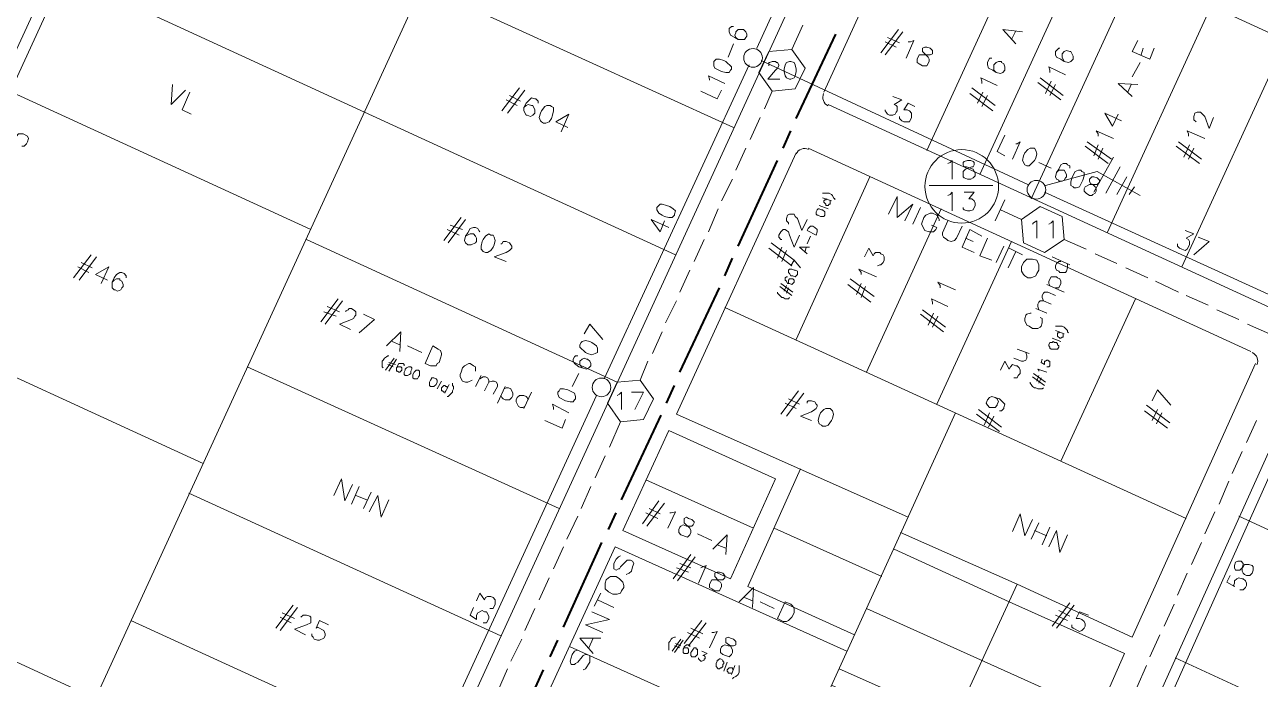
# Model space of a CAD drawing. Header units: millimetres. Extents: x 3.6 to 37.8, y 0.6 to 28.7.
# Drawn here: x 15.813 to 20.504, y 6.631 to 9.116 of the extents above; entities that cross this region are included whole.
import ezdxf

# ---------------------------------------------------------------- set-up
doc = ezdxf.new("R2010")
doc.units = ezdxf.units.MM
for name, color, linetype, true_color in [('PDF_S45$Cable-565', 23, 'Continuous', 0xdd8a6e), ('PDF_S45$Cable-840', 151, 'Continuous', 0x7fbfff), ('PDF_S45$LOTS', 254, 'Continuous', 0xdcdcdc), ('PDF_S45$ROAD', 8, 'Continuous', 0x808080), ('PDF_S45$SDU', 157, 'Continuous', 0x396472), ('PDF_S45$Symbols-Ground', 12, 'Continuous', 0xb80000)]:
    doc.layers.add(name, color=color, linetype=linetype, true_color=true_color)
for name, color, linetype in [('PDF_S45$NAME-ROAD', 7, 'Continuous'), ('PDF_S45$Passives-TapOffs', 7, 'Continuous'), ('PDF_S45$pole', 7, 'Continuous'), ('PDF_S45$strand', 7, 'Continuous'), ('PDF_S45$Symbols-EndOfLine', 7, 'Continuous'), ('PDF_S45$Symbols-SelfTerminating', 7, 'Continuous')]:
    doc.layers.add(name, color=color, linetype=linetype)

msp = doc.modelspace()

# ---------------------------------------------------------------- linework, layer by layer
at = {"layer": 'PDF_S45$Cable-565', "lineweight": 13}
for points in [[(18.7671, 9.1136), (18.7254, 9.0219)], [(18.6503, 8.8634), (18.6211, 8.7967)], [(18.6045, 8.7634), (18.5669, 8.68)], [(18.5503, 8.6466), (18.5127, 8.5632)], [(18.5002, 8.5299), (18.4585, 8.4465)], [(18.446, 8.4173), (18.4085, 8.3297)], [(18.3918, 8.3005), (18.3543, 8.2171)], [(19.8429, 8.263), (19.7595, 8.3005)], [(19.9597, 8.2088), (19.8763, 8.2463)], [(18.3376, 8.1838), (18.3001, 8.1004)], [(20.0764, 8.1546), (19.993, 8.1921)], [(20.1932, 8.1004), (20.1056, 8.1421)], [(20.3058, 8.0503), (20.2224, 8.0879)], [(18.2876, 8.067), (18.2459, 7.9836)], [(20.4225, 7.9961), (20.3391, 8.0337)], [(20.5393, 7.9419), (20.4559, 7.9794)], [(18.2333, 7.9503), (18.1958, 7.8669)], [(18.1791, 7.8377), (18.15, 7.7668)], [(18.0749, 7.6083), (18.0332, 7.5124)], [(20.4517, 7.5291), (20.4892, 7.6125)], [(18.0165, 7.4791), (17.979, 7.3957)], [(20.3975, 7.4123), (20.435, 7.4957)], [(20.3475, 7.2956), (20.385, 7.3832)], [(17.9623, 7.3623), (17.9248, 7.2789)], [(17.9123, 7.2497), (17.8706, 7.1622)], [(20.2932, 7.183), (20.3308, 7.2664)], [(17.8581, 7.133), (17.8205, 7.0496)], [(20.2432, 7.0663), (20.2807, 7.1496)], [(17.8039, 7.0162), (17.7663, 6.9328)], [(20.189, 6.9495), (20.2265, 7.0329)], [(17.7496, 6.8995), (17.7121, 6.8161)], [(20.139, 6.8327), (20.1765, 6.9161)], [(17.6996, 6.7827), (17.6579, 6.6993)], [(20.0848, 6.716), (20.1223, 6.7994)], [(17.6454, 6.6701), (17.6079, 6.5826)], [(20.0347, 6.5992), (20.0722, 6.6826)]]:
    msp.add_lwpolyline(points, dxfattribs=at)
at = {"layer": 'PDF_S45$Cable-840', "lineweight": 40}
for points in [[(18.7421, 8.7592), (18.8922, 9.0803)], [(18.692, 8.6466), (18.7212, 8.7133)], [(18.5211, 8.2755), (18.6712, 8.6007)], [(18.471, 8.1629), (18.5002, 8.2296)], [(18.3001, 7.796), (18.4502, 8.117)], [(18.25, 7.6792), (18.2792, 7.7459)], [(18.0791, 7.3123), (18.2292, 7.6333)], [(18.029, 7.1997), (18.0582, 7.2622)], [(17.8581, 6.8286), (18.004, 7.1496)], [(17.808, 6.716), (17.8372, 6.7785)], [(17.6371, 6.3449), (17.783, 6.6659)]]:
    msp.add_lwpolyline(points, dxfattribs=at)
at = {"layer": 'PDF_S45$LOTS', "lineweight": 0}
for points in [[(19.2383, 8.6383), (20.0305, 10.3646)], [(15.5138, 5.3228), (17.7663, 10.2312)], [(22.9578, 7.9753), (19.6344, 9.5014)], [(19.8346, 9.4097), (19.4384, 8.5465)], [(15.9233, 9.3263), (17.1033, 8.7842), (18.2834, 8.2421)], [(20.0305, 9.318), (19.6344, 8.4548)], [(18.5044, 8.7258), (17.3243, 9.2638)], [(20.3183, 9.1887), (19.9221, 8.3255)], [(20.6018, 9.0594), (20.2057, 8.1963)], [(15.7189, 8.8801), (16.899, 8.338)], [(19.0214, 8.5382), (18.7421, 7.9211)], [(19.2925, 8.4173), (19.0089, 7.796)], [(18.0624, 7.7584), (16.8823, 8.3005)], [(19.5594, 8.2922), (19.2758, 7.675)], [(20.0305, 8.0753), (19.747, 7.4582)], [(18.471, 8.042), (20.2224, 7.2414)], [(15.3103, 7.992), (16.4904, 7.4499)], [(17.8414, 7.2789), (16.6572, 7.8168)], [(18.3584, 5.4692), (19.3467, 7.6417)], [(18.5794, 7.2039), (18.1708, 7.3873)], [(17.6204, 6.7952), (16.4362, 7.3373)], [(20.4225, 7.2497), (22.2406, 6.4116)], [(19.0673, 7.0204), (18.6587, 7.2039)], [(18.8755, 6.6076), (19.3133, 6.4116), (19.5802, 6.9912), (19.1382, 7.1872)], [(14.8975, 7.1038), (16.0817, 6.5575)], [(19.551, 6.9245), (19.1132, 7.1246)], [(19.8888, 6.5033), (19.0089, 6.8995)], [(17.3994, 6.3115), (16.2152, 6.8536)], [(18.7629, 6.3574), (17.8831, 6.7535)], [(21.0855, 6.2948), (20.1807, 6.7118)], [(19.3467, 6.4741), (18.9047, 6.6701)]]:
    msp.add_lwpolyline(points, dxfattribs=at)
at = {"layer": 'PDF_S45$NAME-ROAD', "lineweight": 9}
for points in [[(19.0923, 8.3964), (19.1257, 8.4631), (19.1257, 8.3839), (19.1841, 8.434), (19.1549, 8.3714)], [(19.1841, 8.3589), (19.2133, 8.4214)], [(19.255, 8.3547), (19.2758, 8.3464), (19.2716, 8.338), (19.2633, 8.3297), (19.2466, 8.3297), (19.2299, 8.3339), (19.2174, 8.3589), (19.2258, 8.3839), (19.2341, 8.3923), (19.2508, 8.4006), (19.2591, 8.4006), (19.2758, 8.3923), (19.28, 8.3881), (19.2841, 8.3756), (19.2841, 8.3714)], [(19.3717, 8.3506), (19.3509, 8.3047), (19.3425, 8.2964), (19.33, 8.2922), (19.3175, 8.2964), (19.3133, 8.3005), (19.3008, 8.3089), (19.2967, 8.3172), (19.2967, 8.3255), (19.3175, 8.3714)], [(19.4176, 8.2505), (19.3717, 8.2713), (19.4009, 8.338), (19.4468, 8.313)], [(19.4134, 8.2922), (19.3842, 8.3047)], [(19.4843, 8.2213), (19.4384, 8.238), (19.4676, 8.3047)], [(19.501, 8.213), (19.5302, 8.2755)], [(19.6011, 8.2421), (19.551, 8.2672)], [(19.5468, 8.1921), (19.576, 8.2547)], [(18.0957, 7.0287), (18.1083, 7.0329), (18.1166, 7.0412), (18.1208, 7.0579), (18.1249, 7.0704), (18.1208, 7.0788), (18.1124, 7.0829), (18.0999, 7.0829), (18.0749, 7.0579), (18.0707, 7.0496), (18.0666, 7.0496), (18.0582, 7.0454), (18.0499, 7.0496), (18.0499, 7.0704), (18.0582, 7.0871), (18.0666, 7.0954), (18.0749, 7.0996)], [(17.9998, 6.9578), (17.9748, 6.9078)], [(18.0499, 6.9036), (17.9873, 6.9328)], [(18.0082, 6.8077), (17.9415, 6.8369), (18.0332, 6.8578), (17.9665, 6.8869)], [(17.9706, 6.7285), (17.9206, 6.7869), (17.9998, 6.7869)], [(17.9706, 6.7869), (17.954, 6.7493)], [(17.9331, 6.6659), (17.9415, 6.6701), (17.9581, 6.6951), (17.9581, 6.7202), (17.9456, 6.7243), (17.9415, 6.7243), (17.9331, 6.7202), (17.929, 6.716), (17.9123, 6.6951), (17.9039, 6.691), (17.8998, 6.6868), (17.8873, 6.6868), (17.8831, 6.6993), (17.8914, 6.7243), (17.8998, 6.7368), (17.9123, 6.741)]]:
    msp.add_lwpolyline(points, dxfattribs=at)
for points in [[(19.6386, 8.2255), (19.6553, 8.2213), (19.6636, 8.2046), (19.6636, 8.1838), (19.6553, 8.1713), (19.6511, 8.1629), (19.6344, 8.1546), (19.6219, 8.1546), (19.6094, 8.1629), (19.6052, 8.1671), (19.5969, 8.1796), (19.5969, 8.1963), (19.6052, 8.213), (19.6177, 8.2255)], [(18.0165, 6.9954), (18.0207, 7.0079), (18.029, 7.0162), (18.0374, 7.0204), (18.0582, 7.0204), (18.0707, 7.012), (18.0832, 6.9995), (18.0874, 6.987), (18.0874, 6.9787), (18.0791, 6.9662), (18.0749, 6.9578), (18.0624, 6.9537), (18.0457, 6.9537), (18.029, 6.962), (18.0165, 6.9745)]]:
    msp.add_lwpolyline(points, close=True, dxfattribs=at)
at = {"layer": 'PDF_S45$Passives-TapOffs', "lineweight": 9}
for points in [[(18.7254, 9.0219), (18.7754, 8.951), (18.7379, 8.8718), (18.6503, 8.8634), (18.6003, 8.9343), (18.6378, 9.0136)], [(18.717, 8.976), (18.7212, 8.976), (18.7337, 8.9719), (18.7379, 8.9635), (18.7421, 8.9468), (18.7421, 8.9385), (18.7379, 8.9218), (18.7337, 8.9135), (18.7212, 8.9093), (18.717, 8.9093), (18.7045, 8.9135), (18.7004, 8.9218), (18.6962, 8.9385), (18.6962, 8.9468), (18.7004, 8.9635), (18.7045, 8.9719)], [(19.7595, 8.3005), (19.6844, 8.2505), (19.6052, 8.288), (19.5969, 8.3756), (19.6678, 8.4256), (19.7512, 8.3881)], [(18.15, 7.7668), (18.2, 7.6959), (18.1625, 7.6167), (18.0749, 7.6083), (18.0249, 7.6792), (18.0624, 7.7584)]]:
    msp.add_lwpolyline(points, close=True, dxfattribs=at)
for points in [[(18.6378, 8.9594), (18.6378, 8.9719), (18.642, 8.9719), (18.6503, 8.976), (18.6628, 8.976), (18.667, 8.9719), (18.6712, 8.9719), (18.6754, 8.9635), (18.6754, 8.9594), (18.6712, 8.951), (18.6628, 8.9427), (18.6337, 8.9093), (18.6795, 8.9093)], [(19.6386, 8.3589), (19.6428, 8.3631), (19.6553, 8.3714), (19.6553, 8.3047)], [(19.7011, 8.3589), (19.7095, 8.3631), (19.7178, 8.3714), (19.7178, 8.3047)], [(18.0624, 7.7084), (18.0707, 7.7126), (18.0791, 7.7209), (18.0791, 7.6542)], [(18.1166, 7.7209), (18.1625, 7.7209), (18.1291, 7.6542)]]:
    msp.add_lwpolyline(points, dxfattribs=at)
at = {"layer": 'PDF_S45$pole', "lineweight": 0}
for points in [[(18.5211, 9.0594), (18.5086, 9.0678), (18.4919, 9.0761), (18.4877, 9.0886), (18.4877, 9.1011), (18.496, 9.1095), (18.5044, 9.1095)], [(18.5044, 9.0428), (18.4835, 8.9927)], [(18.4127, 8.9051), (18.4127, 8.9093), (18.4085, 8.9218), (18.471, 8.8926)], [(18.4585, 8.8676), (18.4418, 8.8343), (18.3793, 8.8634)], [(15.8023, 8.655), (15.8107, 8.655), (15.819, 8.6633), (15.8232, 8.6716), (15.8274, 8.6841), (15.8232, 8.6925), (15.8065, 8.7008), (15.7898, 8.7008), (15.7815, 8.6925), (15.7773, 8.6841), (15.7773, 8.6716), (15.7523, 8.6841), (15.7648, 8.7133)], [(19.5343, 8.6174), (19.5051, 8.6341), (19.5343, 8.6967)], [(19.576, 8.6633), (19.5802, 8.6633), (19.5927, 8.6716), (19.5635, 8.6049)], [(19.7095, 8.5716), (19.6636, 8.5924)], [(19.7303, 8.5549), (19.7387, 8.5674), (19.747, 8.5841), (19.7553, 8.5882), (19.7678, 8.5882), (19.772, 8.5841), (19.7804, 8.5799), (19.7804, 8.5716)], [(17.9373, 7.9419), (17.9581, 7.9794), (18.0082, 7.9211)], [(17.929, 7.8127), (17.9164, 7.8168), (17.8998, 7.8293), (17.8956, 7.8377), (17.8956, 7.846), (17.8998, 7.8543), (17.9039, 7.8585), (17.9123, 7.8585)], [(17.9164, 7.7918), (17.8914, 7.7418)], [(17.8205, 7.6542), (17.8205, 7.6625), (17.8164, 7.675), (17.8789, 7.6417)], [(17.8664, 7.6167), (17.8539, 7.5833), (17.7872, 7.6125)]]:
    msp.add_lwpolyline(points, dxfattribs=at)
for points in [[(18.5127, 9.0678), (18.5086, 9.0761), (18.5127, 9.0844), (18.5127, 9.0886), (18.5211, 9.097), (18.5419, 9.097), (18.5503, 9.0886), (18.5544, 9.0803), (18.5544, 9.0719), (18.5503, 9.0678), (18.5461, 9.0594), (18.5211, 9.0594)], [(18.4293, 8.9594), (18.4293, 8.976), (18.4377, 8.9844), (18.4502, 8.9844), (18.4669, 8.9802), (18.4752, 8.976), (18.496, 8.9552), (18.496, 8.9468), (18.4919, 8.9427), (18.4877, 8.9343), (18.4752, 8.9343), (18.4585, 8.9385), (18.4335, 8.951)], [(19.6302, 8.6466), (19.6469, 8.6466), (19.6511, 8.6383), (19.6553, 8.6258), (19.6511, 8.6091), (19.6469, 8.6007), (19.6261, 8.5799), (19.6177, 8.5799), (19.6094, 8.5841), (19.6011, 8.6007), (19.6052, 8.6174), (19.6094, 8.6299), (19.6219, 8.6424)], [(19.7387, 8.5632), (19.7595, 8.5632), (19.7678, 8.5465), (19.7678, 8.5382), (19.7637, 8.534), (19.7595, 8.5257), (19.7512, 8.5215), (19.7387, 8.5215), (19.7387, 8.5257), (19.7303, 8.5299), (19.7261, 8.5382), (19.7303, 8.5549)], [(19.8221, 8.5632), (19.8262, 8.559), (19.8346, 8.5549), (19.8346, 8.5424), (19.8304, 8.5257), (19.8179, 8.5007), (19.8054, 8.4965), (19.797, 8.4965), (19.7929, 8.5007), (19.7845, 8.5048), (19.7845, 8.5174), (19.7887, 8.534), (19.8012, 8.559), (19.8137, 8.5632)], [(19.8721, 8.5382), (19.8846, 8.534), (19.8929, 8.5257), (19.8929, 8.5174), (19.8846, 8.509), (19.8554, 8.509), (19.8387, 8.5007), (19.8346, 8.4923), (19.8346, 8.484), (19.8429, 8.4757), (19.8554, 8.4673), (19.8638, 8.4673), (19.8679, 8.4715), (19.8763, 8.4757), (19.8804, 8.484), (19.8804, 8.4923), (19.8763, 8.5007), (19.8679, 8.509), (19.8596, 8.5132), (19.8554, 8.5215), (19.8554, 8.5299), (19.8638, 8.5382)], [(17.9206, 7.9002), (17.9248, 7.9086), (17.929, 7.9127), (17.9415, 7.9169), (17.9581, 7.9127), (17.9665, 7.9086), (17.9832, 7.896), (17.9873, 7.8877), (17.9873, 7.871), (17.979, 7.8669), (17.9665, 7.8627), (17.9498, 7.8669), (17.9415, 7.871), (17.9206, 7.8919)], [(17.9248, 7.8168), (17.9206, 7.8252), (17.9206, 7.8377), (17.929, 7.846), (17.9373, 7.8502), (17.9456, 7.846), (17.9498, 7.846), (17.9581, 7.8377), (17.9623, 7.8293), (17.9623, 7.821), (17.954, 7.8127), (17.9456, 7.8085), (17.929, 7.8127)], [(17.8372, 7.7209), (17.8414, 7.7251), (17.8456, 7.7334), (17.8581, 7.7334), (17.8747, 7.7293), (17.8998, 7.7167), (17.9039, 7.7042), (17.9039, 7.6959), (17.8998, 7.6917), (17.8956, 7.6834), (17.8831, 7.6834), (17.8664, 7.6876), (17.8414, 7.7001), (17.8372, 7.7126)]]:
    msp.add_lwpolyline(points, close=True, dxfattribs=at)
for centre in [(18.578, 8.9898), (19.6539, 8.4894), (18.0026, 7.7388)]:
    msp.add_circle(centre, 0.0354, dxfattribs=at)
at = {"layer": 'PDF_S45$ROAD', "lineweight": 0}
for points in [[(14.554, 6.3576), (17.0116, 11.6948)], [(19.3759, 10.6231), (16.6939, 4.7721)], [(18.8463, 8.8593), (19.6052, 10.5189)], [(22.5283, 7.1288), (18.863, 8.8134)], [(18.7879, 8.6466), (20.4684, 7.8752)], [(19.1674, 7.2456), (18.2876, 7.6375), (18.7421, 8.6299)], [(20.4851, 7.8293), (20.018, 6.791), (19.5802, 6.9912)], [(18.9631, 6.7994), (18.5586, 6.9829), (18.7587, 7.429)], [(17.4911, 5.907), (18.054, 7.133), (18.9339, 6.7368)], [(19.551, 6.9245), (19.9888, 6.7285), (19.7887, 6.274), (19.3425, 6.4741)]]:
    msp.add_lwpolyline(points, dxfattribs=at)
msp.add_lwpolyline([(19.4218, 5.023), (20.6519, 7.7501, -0.416434), (20.6987, 7.7669)], format="xyb", dxfattribs=at)
msp.add_lwpolyline([(18.6628, 7.3915), (18.2584, 7.575), (18.0832, 7.1955), (18.4919, 7.012)], close=True, dxfattribs=at)
for centre, start, end in [((18.8783, 8.8397), 155.3851, 245.3357), ((18.774, 8.6104), 65.3357, 155.3851), ((20.4587, 7.8389), 335.7696, 65.3357)]:
    msp.add_arc(centre, 0.0354, start, end, dxfattribs=at)
at = {"layer": 'PDF_S45$SDU', "lineweight": 0}
for points in [[(19.0631, 9.0094), (19.1299, 9.097)], [(19.0798, 9.0011), (19.1465, 9.0886)], [(19.134, 9.0469), (19.0882, 9.0678)], [(19.1674, 9.0511), (19.1757, 9.0511), (19.1882, 9.0553), (19.1591, 8.9885)], [(19.576, 9.0428), (19.526, 9.097), (19.6011, 9.0886)], [(19.576, 9.0928), (19.5594, 9.0594)], [(20.1014, 9.0261), (20.0848, 8.9844), (20.018, 9.0136), (20.0389, 9.0553)], [(19.1215, 9.0302), (19.0798, 9.0511)], [(19.7595, 8.976), (19.7512, 8.9927), (19.7512, 9.0052), (19.7595, 9.0136), (19.7678, 9.0177), (19.7804, 9.0136), (19.7845, 9.0136), (19.7929, 8.9969), (19.7929, 8.9844), (19.7845, 8.976), (19.7762, 8.9719), (19.7595, 8.976), (19.747, 8.9844), (19.7303, 8.9927), (19.7261, 9.0011), (19.7261, 9.0136), (19.7387, 9.0261), (19.7428, 9.0261)], [(20.0597, 9.0261), (20.0514, 9.0011)], [(19.501, 8.9343), (19.4885, 8.9427), (19.4718, 8.951), (19.4676, 8.9635), (19.4676, 8.9719), (19.476, 8.9885), (19.4843, 8.9885)], [(20.0472, 8.9719), (20.018, 8.9177)], [(19.4468, 8.8926), (19.4468, 8.901), (19.4426, 8.9135), (19.5051, 8.8843)], [(19.7553, 8.8468), (19.6678, 8.9135)], [(19.7053, 8.9343), (19.7053, 8.9427), (19.7011, 8.9552), (19.7637, 8.926)], [(16.4236, 8.8676), (16.3694, 8.8134), (16.3736, 8.8885)], [(17.6246, 8.7884), (17.6913, 8.876)], [(17.6454, 8.7801), (17.7121, 8.8676)], [(19.4968, 8.8092), (19.4092, 8.876)], [(19.747, 8.8301), (19.6594, 8.8968)], [(19.7095, 8.901), (19.6886, 8.8551)], [(19.7261, 8.8885), (19.7053, 8.8468)], [(20.018, 8.8426), (19.9638, 8.8926), (20.0389, 8.8885)], [(20.0139, 8.8885), (20.0014, 8.8593)], [(16.4445, 8.7759), (16.4111, 8.7926), (16.4403, 8.8593)], [(17.6829, 8.8092), (17.6412, 8.8301)], [(17.6954, 8.8259), (17.6537, 8.8468)], [(17.708, 8.8009), (17.7163, 8.8176), (17.7371, 8.8384), (17.7496, 8.8343), (17.7538, 8.8343), (17.7622, 8.8259), (17.7622, 8.8176)], [(19.4885, 8.7884), (19.4009, 8.8551)], [(19.4509, 8.8593), (19.4301, 8.8176)], [(19.4676, 8.8468), (19.4468, 8.8051)], [(17.8747, 8.7258), (17.8289, 8.7467), (17.8789, 8.7759), (17.8497, 8.7092)], [(19.9638, 8.7759), (19.943, 8.73), (19.9138, 8.7801), (19.9763, 8.7509)], [(20.2599, 8.7467), (20.2515, 8.755), (20.2515, 8.7675), (20.2557, 8.7801), (20.2641, 8.7842), (20.2766, 8.7842), (20.2932, 8.7675), (20.3099, 8.7217), (20.3266, 8.7634)], [(19.8888, 8.6925), (19.8888, 8.7008), (19.8804, 8.7133), (19.9471, 8.6841)], [(20.2307, 8.6925), (20.2307, 8.7008), (20.2265, 8.7133), (20.2932, 8.6841)], [(19.9263, 8.5882), (19.8387, 8.655)], [(19.9388, 8.6049), (19.8471, 8.6716)], [(19.8888, 8.6591), (19.8721, 8.6174)], [(19.9055, 8.6466), (19.8888, 8.6049)], [(20.2724, 8.5882), (20.1848, 8.655)], [(20.2807, 8.6049), (20.1932, 8.6716)], [(20.2349, 8.6591), (20.214, 8.6133)], [(20.2515, 8.6466), (20.2307, 8.6049)], [(18.8421, 8.4757), (18.8672, 8.4757), (18.8755, 8.4715), (18.8797, 8.4673), (18.8838, 8.459), (18.888, 8.4548), (18.888, 8.4506)], [(18.8755, 8.4465), (18.8421, 8.459)], [(18.8713, 8.4465), (18.8713, 8.434), (18.8672, 8.434), (18.863, 8.4298), (18.8547, 8.4298), (18.8547, 8.434), (18.8463, 8.4423), (18.8463, 8.4465), (18.8505, 8.4506), (18.8547, 8.4506), (18.8588, 8.4548)], [(18.863, 8.4173), (18.8296, 8.4298)], [(17.4036, 8.2964), (17.4703, 8.3839)], [(17.4202, 8.288), (17.4869, 8.3756)], [(17.4744, 8.338), (17.4286, 8.3547)], [(18.7838, 8.3756), (18.7629, 8.3339), (18.7462, 8.3797), (18.7379, 8.3881), (18.7337, 8.3964), (18.717, 8.3964), (18.7087, 8.3923), (18.7045, 8.3797), (18.7045, 8.3714), (18.7129, 8.3631), (18.7129, 8.3589)], [(17.4619, 8.3172), (17.4161, 8.338)], [(17.4869, 8.313), (17.5036, 8.3214), (17.5161, 8.3214), (17.5245, 8.313), (17.5286, 8.3047), (17.5286, 8.2922), (17.5245, 8.288), (17.5078, 8.2797), (17.4953, 8.2797), (17.4869, 8.288), (17.4828, 8.2964), (17.4869, 8.313), (17.4953, 8.3255), (17.5036, 8.3422), (17.5161, 8.3464), (17.5245, 8.3464), (17.5328, 8.3422), (17.537, 8.3339), (17.5412, 8.3297)], [(18.6879, 8.3005), (18.6837, 8.3005), (18.6754, 8.3089), (18.6754, 8.3172), (18.6837, 8.3297), (18.692, 8.338), (18.7004, 8.338), (18.7045, 8.3339), (18.7129, 8.3297), (18.717, 8.3172), (18.7337, 8.2713), (18.7546, 8.3172)], [(18.7963, 8.313), (18.7838, 8.2838)], [(17.6412, 8.2171), (17.5954, 8.2338), (17.6412, 8.2505), (17.6537, 8.2588), (17.6621, 8.2672), (17.6621, 8.2755), (17.6579, 8.2797), (17.6537, 8.288), (17.6412, 8.2922), (17.6287, 8.2922), (17.6246, 8.2838), (17.6204, 8.2838)], [(18.7254, 8.2004), (18.6378, 8.2672)], [(18.7212, 8.2004), (18.7337, 8.2213), (18.6462, 8.288)], [(18.6879, 8.2713), (18.6712, 8.2296)], [(18.7045, 8.2588), (18.6879, 8.2171)], [(18.7838, 8.2463), (18.7546, 8.2713), (18.7921, 8.2713)], [(18.7796, 8.2713), (18.7754, 8.2547)], [(19.0006, 8.2338), (19.0173, 8.2672), (19.034, 8.238), (19.0381, 8.2463), (19.0423, 8.2505), (19.059, 8.2505), (19.0631, 8.2463), (19.0715, 8.2421), (19.0757, 8.2338), (19.0757, 8.2213), (19.0715, 8.213), (19.0631, 8.2046), (19.059, 8.2046), (19.0506, 8.2004)], [(15.9983, 8.1546), (16.065, 8.2421)], [(16.0192, 8.1462), (16.0859, 8.2338)], [(16.0692, 8.1921), (16.0275, 8.213)], [(18.7337, 8.2213), (18.7587, 8.1921)], [(19.7804, 8.2046), (19.7136, 8.2338)], [(19.772, 8.2088), (19.772, 8.1921), (19.7678, 8.1796), (19.7637, 8.1754), (19.7428, 8.1754), (19.7387, 8.1796), (19.7303, 8.1838), (19.7261, 8.1921), (19.7261, 8.2004), (19.7303, 8.2088), (19.7387, 8.2171), (19.747, 8.2171)], [(16.0567, 8.1754), (16.015, 8.1963)], [(16.1276, 8.1462), (16.0817, 8.1671), (16.1318, 8.1963), (16.1026, 8.1337)], [(16.1443, 8.1379), (16.1526, 8.1546), (16.1609, 8.1671), (16.1735, 8.1754), (16.1818, 8.1754), (16.1901, 8.1713), (16.1985, 8.1629), (16.1985, 8.1546)], [(18.9881, 8.1671), (18.9881, 8.1754), (18.9797, 8.1879), (19.0465, 8.1587)], [(18.7254, 8.0879), (18.6795, 8.1212)], [(18.7296, 8.1004), (18.6837, 8.1337)], [(18.7045, 8.1254), (18.6962, 8.1045)], [(18.7129, 8.1337), (18.7129, 8.1462), (18.717, 8.1504), (18.7296, 8.1504), (18.7337, 8.1462), (18.7337, 8.1379), (18.7254, 8.1296), (18.717, 8.1337), (18.7129, 8.1337), (18.7087, 8.1337), (18.7045, 8.1421), (18.7004, 8.1462), (18.7004, 8.1546), (18.7045, 8.1587), (18.7087, 8.1587)], [(18.7129, 8.117), (18.7045, 8.0962)], [(19.0256, 8.0628), (18.9381, 8.1296)], [(19.0381, 8.0837), (18.9464, 8.1504)], [(18.9881, 8.1337), (18.9714, 8.092)], [(19.0048, 8.1212), (18.9881, 8.0795)], [(19.2883, 8.117), (19.2883, 8.1254), (19.28, 8.1379), (19.3467, 8.1087)], [(19.7595, 8.1004), (19.6928, 8.1296)], [(19.7053, 8.1254), (19.7011, 8.1337), (19.7011, 8.1421), (19.7095, 8.1587), (19.7303, 8.1587), (19.7345, 8.1546), (19.7428, 8.1504), (19.747, 8.1421), (19.747, 8.1337), (19.7387, 8.117), (19.7261, 8.117)], [(16.9365, 7.9878), (17.0032, 8.0753)], [(18.717, 8.0795), (18.7129, 8.0753), (18.7004, 8.0753), (18.692, 8.0795), (18.6879, 8.0795), (18.6712, 8.0962), (18.6712, 8.1004)], [(19.2591, 8.0545), (19.2591, 8.0628), (19.255, 8.0753), (19.3175, 8.0462)], [(19.6803, 8.067), (19.6761, 8.0795), (19.6761, 8.0879), (19.6803, 8.0962), (19.6844, 8.1004), (19.697, 8.1004), (19.7261, 8.0879)], [(16.9949, 8.0086), (16.949, 8.0253)], [(16.9532, 7.9794), (17.0199, 8.067)], [(17.0074, 8.0253), (16.9616, 8.0462)], [(17.0324, 8.0253), (17.0324, 8.0295), (17.0408, 8.0337), (17.0449, 8.0378), (17.0533, 8.0378), (17.0658, 8.0295), (17.07, 8.0253), (17.07, 8.0128), (17.0658, 8.0086), (17.0616, 8.0003), (17.0533, 7.9961), (17.0074, 7.9794), (17.0491, 7.9586)], [(19.3092, 7.9669), (19.2216, 8.0337)], [(19.6928, 8.0211), (19.6511, 8.0378)], [(19.6636, 8.0337), (19.6594, 8.0462), (19.6594, 8.0545), (19.6636, 8.0628), (19.6678, 8.067), (19.6803, 8.067), (19.7095, 8.0545)], [(17.0992, 8.017), (17.1409, 7.9961), (17.0825, 7.9461)], [(19.3008, 7.9503), (19.2133, 8.017)], [(19.2633, 8.0211), (19.2424, 7.9753)], [(19.28, 8.0086), (19.2591, 7.9669)], [(19.6678, 8.0045), (19.6761, 8.0003), (19.6761, 7.9836), (19.6719, 7.9711), (19.6678, 7.9669), (19.6594, 7.9628), (19.6386, 7.9628), (19.6261, 7.9711), (19.6177, 7.9753), (19.6094, 7.992), (19.6094, 8.0003), (19.6136, 8.0128), (19.6177, 8.017), (19.6302, 8.0211), (19.6344, 8.0211)], [(17.1867, 7.896), (17.2409, 7.9503), (17.2368, 7.8752)], [(19.7261, 7.9711), (19.7512, 7.9711), (19.7595, 7.9669), (19.772, 7.9544), (19.772, 7.9503), (19.7762, 7.9461)], [(19.7595, 7.9419), (19.7261, 7.9544)], [(19.7553, 7.9419), (19.7553, 7.9294), (19.7512, 7.9294), (19.747, 7.9252), (19.7428, 7.9252), (19.7345, 7.9336), (19.7345, 7.9461), (19.7387, 7.9461), (19.7428, 7.9503)], [(17.2368, 7.9002), (17.2076, 7.9127)], [(17.3202, 7.871), (17.2659, 7.896)], [(19.6261, 7.8669), (19.5802, 7.8835)], [(19.747, 7.9127), (19.7136, 7.9252)], [(17.1742, 7.8127), (17.17, 7.8168), (17.17, 7.8377), (17.1742, 7.8418), (17.1784, 7.8502), (17.1867, 7.8543), (17.1909, 7.8585), (17.1951, 7.8585)], [(17.1826, 7.8043), (17.2159, 7.8502)], [(17.1951, 7.8001), (17.2242, 7.846)], [(19.5177, 7.8043), (19.5343, 7.8377), (19.551, 7.8085), (19.5552, 7.8168), (19.5635, 7.8252), (19.576, 7.821), (19.5802, 7.821), (19.5885, 7.8127), (19.5927, 7.8043), (19.5927, 7.7918), (19.5844, 7.7835), (19.5802, 7.7751), (19.5677, 7.7751)], [(19.6136, 7.871), (19.6177, 7.8585), (19.6177, 7.8502), (19.6136, 7.8418), (19.6052, 7.8377), (19.5969, 7.8377), (19.5677, 7.8502)], [(19.6928, 7.8168), (19.7011, 7.8168), (19.7053, 7.821), (19.7053, 7.8377), (19.7011, 7.8377), (19.697, 7.8418), (19.6928, 7.8418), (19.6886, 7.8377), (19.6844, 7.8377), (19.6844, 7.8252), (19.6719, 7.8335), (19.6761, 7.846)], [(17.2117, 7.8168), (17.1909, 7.8252)], [(17.2201, 7.8252), (17.1951, 7.8335)], [(17.2242, 7.8127), (17.2326, 7.8293), (17.2493, 7.8293), (17.2534, 7.8252), (17.2534, 7.821)], [(17.512, 7.7668), (17.4953, 7.7584), (17.4869, 7.7584), (17.4744, 7.7626), (17.4661, 7.7793), (17.4661, 7.7876), (17.4703, 7.796), (17.4744, 7.8127), (17.4828, 7.821), (17.4995, 7.8293), (17.5036, 7.8293), (17.5161, 7.821), (17.5245, 7.8168), (17.5245, 7.8001)], [(19.6886, 7.7584), (19.6428, 7.7918)], [(19.6636, 7.8001), (19.6636, 7.8043), (19.6594, 7.8085), (19.6928, 7.796)], [(17.3785, 7.7334), (17.3952, 7.7626)], [(17.4119, 7.7251), (17.4077, 7.7209), (17.4036, 7.7209), (17.3994, 7.7251), (17.3952, 7.7251), (17.3952, 7.7376), (17.4036, 7.7459), (17.4077, 7.7459), (17.4119, 7.7418), (17.4161, 7.7418), (17.4161, 7.7334)], [(17.4077, 7.7167), (17.4244, 7.7501)], [(17.4369, 7.7543), (17.4369, 7.7459), (17.4411, 7.7418), (17.4411, 7.7334), (17.4369, 7.7251), (17.4369, 7.7209), (17.4202, 7.7042), (17.4161, 7.7042)], [(17.5245, 7.7418), (17.5453, 7.7835)], [(17.5412, 7.771), (17.5537, 7.7793), (17.562, 7.7793), (17.5703, 7.7751), (17.5745, 7.7668), (17.5745, 7.7584), (17.5578, 7.7251)], [(17.5745, 7.7584), (17.587, 7.7626), (17.5954, 7.7626), (17.6037, 7.7584), (17.6079, 7.7501), (17.6079, 7.7418), (17.5912, 7.7126)], [(17.6079, 7.6792), (17.6371, 7.7418)], [(19.6803, 7.7376), (19.6761, 7.7334), (19.6594, 7.7334), (19.6511, 7.7376), (19.6469, 7.7376), (19.6386, 7.7418), (19.6344, 7.7501), (19.6302, 7.7543), (19.6302, 7.7584)], [(19.6844, 7.7459), (19.6386, 7.7793)], [(19.6636, 7.7835), (19.6553, 7.7626)], [(19.6719, 7.7751), (19.6636, 7.7543)], [(17.6329, 7.7334), (17.6412, 7.7376), (17.6496, 7.7376), (17.6579, 7.7334), (17.6663, 7.7167), (17.6663, 7.7084), (17.6621, 7.7001), (17.6537, 7.6917), (17.6371, 7.6917), (17.6287, 7.6959), (17.6246, 7.7001), (17.6204, 7.7084)], [(17.7121, 7.6667), (17.7038, 7.6625), (17.6954, 7.6625), (17.6871, 7.6667), (17.6788, 7.6834), (17.6788, 7.6917), (17.6829, 7.7001), (17.6913, 7.7084), (17.708, 7.7084), (17.7163, 7.7042), (17.7205, 7.7001), (17.7246, 7.6917)], [(17.708, 7.6584), (17.7371, 7.7209)], [(18.6837, 7.6375), (18.7504, 7.7251)], [(18.7045, 7.6292), (18.7713, 7.7167)], [(18.7546, 7.675), (18.7129, 7.6959)], [(19.4968, 7.7001), (19.5135, 7.6959), (19.5343, 7.675), (19.5302, 7.6625), (19.5302, 7.6584), (19.5218, 7.65), (19.5135, 7.65)], [(20.0931, 7.6876), (20.1139, 7.7293), (20.164, 7.6709)], [(18.7421, 7.6584), (18.7004, 7.6792)], [(18.7838, 7.6792), (18.7838, 7.6834), (18.7879, 7.6876), (18.8004, 7.6876), (18.813, 7.6834), (18.8171, 7.675), (18.8213, 7.6709), (18.8213, 7.6667), (18.8171, 7.6584), (18.813, 7.6542), (18.8004, 7.6459), (18.7587, 7.6292), (18.8004, 7.6125)], [(19.5218, 7.5875), (19.4343, 7.6542)], [(20.1515, 7.5833), (20.0639, 7.65)], [(20.1598, 7.6042), (20.0722, 7.6709)], [(20.1139, 7.6542), (20.0931, 7.6125)], [(19.5135, 7.5708), (19.4259, 7.6375)], [(19.476, 7.6417), (19.4551, 7.5958)], [(19.4926, 7.6292), (19.4718, 7.5875)], [(20.1306, 7.6417), (20.1098, 7.6)], [(16.9866, 7.3289), (17.0158, 7.3915), (17.0283, 7.3081), (17.0575, 7.3706)], [(17.0533, 7.2956), (17.0825, 7.3623)], [(17.1117, 7.3123), (17.07, 7.3289)], [(17.0992, 7.2789), (17.1283, 7.3415)], [(17.12, 7.2664), (17.1534, 7.3289), (17.1659, 7.2456), (17.1951, 7.3123)], [(18.1583, 7.2205), (18.2208, 7.3081)], [(18.175, 7.2122), (18.2417, 7.2998)], [(18.225, 7.2581), (18.1833, 7.2789)], [(18.2167, 7.2414), (18.1708, 7.2622)], [(18.2625, 7.2622), (18.2667, 7.2622), (18.2834, 7.2664), (18.2542, 7.2039)], [(19.5635, 7.1913), (19.5927, 7.2581), (19.6094, 7.1747), (19.6386, 7.2372)], [(19.6344, 7.1622), (19.6636, 7.2247)], [(18.421, 7.158), (18.3668, 7.183)], [(18.4252, 7.1246), (18.4794, 7.1788), (18.4752, 7.1038)], [(19.6928, 7.1747), (19.6469, 7.1955)], [(19.6761, 7.1413), (19.7053, 7.208)], [(19.7011, 7.133), (19.7303, 7.1955), (19.7428, 7.1121), (19.772, 7.1788)], [(18.4752, 7.1288), (18.4418, 7.1413)], [(18.275, 7.012), (18.3418, 7.1038)], [(18.2917, 7.0037), (18.3584, 7.0954)], [(18.3334, 7.0371), (18.2876, 7.0537)], [(18.3418, 7.0537), (18.3001, 7.0704)], [(18.3793, 7.0537), (18.3876, 7.0579), (18.4001, 7.0621), (18.371, 6.9954)], [(18.5252, 6.9245), (18.5794, 6.9787), (18.5753, 6.9036)], [(16.7656, 6.8244), (16.8323, 6.912)], [(16.7822, 6.8161), (16.849, 6.9036)], [(18.5753, 6.9286), (18.5461, 6.9412)], [(18.6587, 6.8995), (18.6045, 6.9245)], [(19.7136, 6.8327), (19.7804, 6.9203)], [(19.7303, 6.8244), (19.797, 6.912)], [(16.8239, 6.8452), (16.7822, 6.8661)], [(16.8365, 6.8619), (16.7906, 6.8828)], [(16.8615, 6.8661), (16.8698, 6.8744), (16.8823, 6.8744), (16.8948, 6.8703), (16.899, 6.8661), (16.899, 6.8452), (16.8823, 6.8369), (16.8365, 6.8202), (16.8782, 6.7994)], [(16.9032, 6.8036), (16.9032, 6.7952), (16.9073, 6.791), (16.9115, 6.7827), (16.924, 6.7785), (16.9324, 6.7785), (16.949, 6.7869), (16.9532, 6.7952), (16.9532, 6.8036), (16.949, 6.8161), (16.924, 6.8286), (16.9199, 6.8244), (16.9324, 6.8536), (16.9657, 6.8369)], [(18.3167, 6.766), (18.3835, 6.8536)], [(19.772, 6.8536), (19.7261, 6.8744)], [(19.7804, 6.8703), (19.7387, 6.8911)], [(19.7887, 6.8369), (19.7887, 6.8286), (19.7929, 6.8244), (19.8179, 6.8119), (19.8262, 6.8161), (19.8346, 6.8244), (19.8387, 6.8327), (19.8387, 6.8411), (19.8346, 6.8494), (19.8262, 6.8578), (19.8179, 6.8619), (19.8054, 6.8619), (19.8179, 6.8869), (19.8512, 6.8744)], [(18.3751, 6.7869), (18.3293, 6.8077)], [(18.3334, 6.7577), (18.4001, 6.8452)], [(18.3876, 6.8036), (18.3418, 6.8244)], [(18.421, 6.8077), (18.4293, 6.8077), (18.4418, 6.8119), (18.4127, 6.7493)], [(18.2584, 6.741), (18.2584, 6.7702), (18.2625, 6.7744), (18.2667, 6.7827), (18.2709, 6.7869), (18.2792, 6.791), (18.2834, 6.791)], [(18.2709, 6.7368), (18.3042, 6.7827)], [(18.2792, 6.7327), (18.3126, 6.7785)], [(18.3001, 6.7493), (18.2792, 6.7577)], [(18.3042, 6.7577), (18.2834, 6.766)], [(18.3126, 6.7452), (18.3167, 6.7535), (18.3251, 6.7619), (18.3334, 6.7619), (18.3376, 6.7577), (18.3376, 6.7535)], [(18.3835, 6.7368), (18.4043, 6.7285), (18.3876, 6.7202), (18.3918, 6.7202), (18.396, 6.716), (18.396, 6.7076), (18.3918, 6.7076), (18.3918, 6.7035), (18.3835, 6.6993), (18.3793, 6.6993), (18.371, 6.7076), (18.371, 6.7118)], [(18.4669, 6.6618), (18.4794, 6.6951)], [(18.496, 6.6534), (18.4835, 6.6534), (18.4835, 6.6576), (18.4794, 6.6618), (18.4794, 6.6659), (18.4877, 6.6743), (18.5002, 6.6743), (18.5002, 6.6701), (18.5044, 6.6659)], [(18.496, 6.6493), (18.5086, 6.6826)], [(18.5252, 6.6826), (18.5252, 6.6576), (18.5211, 6.6493), (18.5127, 6.6409), (18.5044, 6.6368), (18.5002, 6.6326)]]:
    msp.add_lwpolyline(points, dxfattribs=at)
for points in [[(19.2383, 9.0302), (19.2508, 9.0261), (19.2591, 9.0177), (19.2591, 9.0052), (19.2508, 9.0011), (19.2091, 9.0011), (19.2007, 8.9844), (19.2007, 8.9719), (19.2091, 8.9677), (19.2216, 8.9594), (19.2383, 8.9594), (19.2466, 8.976), (19.2466, 8.9844), (19.2424, 8.9927), (19.2216, 9.0136), (19.2216, 9.0261), (19.2299, 9.0302)], [(19.4926, 8.9427), (19.4926, 8.9635), (19.501, 8.9719), (19.5093, 8.976), (19.5218, 8.976), (19.5218, 8.9719), (19.5302, 8.9677), (19.5343, 8.9552), (19.5343, 8.9427), (19.526, 8.9343), (19.5177, 8.9302), (19.501, 8.9343)], [(17.7163, 8.8092), (17.7246, 8.8134), (17.7371, 8.8092), (17.7413, 8.8092), (17.7496, 8.7926), (17.7496, 8.7801), (17.7413, 8.7717), (17.733, 8.7675), (17.7205, 8.7717), (17.7163, 8.7717), (17.708, 8.7884), (17.708, 8.8009)], [(17.808, 8.8092), (17.8122, 8.8051), (17.8205, 8.8009), (17.8205, 8.7884), (17.8164, 8.7717), (17.8122, 8.7592), (17.8039, 8.7467), (17.7913, 8.7425), (17.783, 8.7425), (17.7747, 8.7467), (17.7705, 8.7509), (17.7663, 8.7634), (17.7705, 8.7801), (17.7747, 8.7884), (17.7872, 8.8051), (17.7955, 8.8092)], [(18.8171, 8.4048), (18.8213, 8.4131), (18.8255, 8.4173), (18.8296, 8.4173), (18.838, 8.4131), (18.8421, 8.4131), (18.8505, 8.4048), (18.8505, 8.3923), (18.8463, 8.3881), (18.8338, 8.3881), (18.8255, 8.3923), (18.8213, 8.3923), (18.8171, 8.3964)], [(18.7838, 8.3339), (18.7879, 8.3422), (18.7963, 8.3506), (18.8046, 8.3506), (18.813, 8.3464), (18.8213, 8.338), (18.8213, 8.3297), (18.8171, 8.3172)], [(17.5829, 8.3172), (17.5912, 8.3172), (17.5954, 8.3089), (17.5995, 8.2964), (17.5954, 8.2797), (17.5912, 8.2713), (17.5829, 8.2588), (17.5703, 8.2505), (17.562, 8.2505), (17.5537, 8.2547), (17.5453, 8.263), (17.5453, 8.2755), (17.5495, 8.2922), (17.5537, 8.3005), (17.562, 8.313), (17.5745, 8.3214)], [(18.7129, 8.1754), (18.7129, 8.1838), (18.717, 8.1879), (18.7254, 8.1879), (18.7337, 8.1838), (18.7379, 8.1838), (18.7462, 8.1796), (18.7462, 8.1671), (18.7379, 8.1587), (18.7296, 8.1629), (18.7212, 8.1629), (18.717, 8.1713)], [(16.1526, 8.1462), (16.1609, 8.1504), (16.1735, 8.1504), (16.1735, 8.1462), (16.1818, 8.1421), (16.186, 8.1296), (16.186, 8.1212), (16.1818, 8.117), (16.1776, 8.1087), (16.1651, 8.1045), (16.1568, 8.1087), (16.1526, 8.1087), (16.1443, 8.117), (16.1443, 8.1379)], [(17.3619, 7.896), (17.3827, 7.8835), (17.391, 7.8794), (17.3952, 7.8669), (17.3952, 7.8627), (17.391, 7.8502), (17.3869, 7.8335), (17.3785, 7.8293), (17.3744, 7.821), (17.3535, 7.821), (17.3327, 7.8293)], [(19.7011, 7.9002), (19.7053, 7.9086), (19.7136, 7.9086), (19.7178, 7.9127), (19.722, 7.9086), (19.7303, 7.9086), (19.7345, 7.9044), (19.7345, 7.9002), (19.7387, 7.896), (19.7387, 7.8919), (19.7345, 7.8835), (19.7095, 7.8835), (19.7053, 7.8877), (19.7053, 7.8919), (19.7011, 7.896)], [(17.2284, 7.8168), (17.2409, 7.8168), (17.2451, 7.8127), (17.2451, 7.8043), (17.2368, 7.796), (17.2326, 7.796), (17.2284, 7.8001), (17.2242, 7.8001), (17.2242, 7.8127)], [(17.2701, 7.8168), (17.2785, 7.8168), (17.2826, 7.8127), (17.2826, 7.8085), (17.2785, 7.8001), (17.2785, 7.7918), (17.2743, 7.7876), (17.2659, 7.7835), (17.2576, 7.7835), (17.2534, 7.7876), (17.2534, 7.796), (17.2576, 7.8043), (17.2576, 7.8085), (17.2618, 7.8127)], [(17.2993, 7.8043), (17.3076, 7.8043), (17.3118, 7.8001), (17.3118, 7.7835), (17.3076, 7.7793), (17.3035, 7.771), (17.291, 7.771), (17.2868, 7.7751), (17.2868, 7.7876), (17.291, 7.796)], [(17.366, 7.7751), (17.3744, 7.771), (17.3785, 7.7668), (17.3785, 7.7584), (17.3744, 7.7501), (17.366, 7.7418), (17.3535, 7.7418), (17.3493, 7.7459), (17.3493, 7.7584), (17.3535, 7.7668), (17.3577, 7.771), (17.3577, 7.7751)], [(19.5051, 7.6959), (19.5093, 7.6834), (19.5051, 7.675), (19.5051, 7.6709), (19.4968, 7.6625), (19.476, 7.6625), (19.4676, 7.6709), (19.4634, 7.6792), (19.4676, 7.6917), (19.476, 7.7001), (19.4843, 7.7042), (19.4968, 7.7001)], [(18.8547, 7.6584), (18.8713, 7.6584), (18.8797, 7.65), (18.8838, 7.6375), (18.8797, 7.6208), (18.8755, 7.6125), (18.863, 7.5958), (18.8547, 7.5916), (18.8421, 7.5916), (18.838, 7.5958), (18.8296, 7.6), (18.8255, 7.6125), (18.8296, 7.6292), (18.8338, 7.6417), (18.8463, 7.6542)], [(18.3334, 7.2414), (18.3459, 7.2372), (18.3543, 7.2289), (18.3543, 7.2247), (18.3501, 7.2164), (18.3459, 7.2122), (18.3251, 7.2122), (18.3126, 7.2164), (18.3042, 7.2122), (18.3001, 7.208), (18.2959, 7.1997), (18.2959, 7.1872), (18.3042, 7.1788), (18.3293, 7.1705), (18.3376, 7.1788), (18.3418, 7.1872), (18.3418, 7.1955), (18.3376, 7.2039), (18.3167, 7.2247), (18.3167, 7.2414), (18.3251, 7.2456)], [(18.4502, 7.0371), (18.4627, 7.0329), (18.471, 7.0246), (18.471, 7.0162), (18.4627, 7.0079), (18.421, 7.0079), (18.4127, 6.9912), (18.4127, 6.9787), (18.421, 6.9745), (18.4335, 6.9662), (18.4502, 6.9662), (18.4585, 6.9829), (18.4585, 6.9912), (18.4543, 6.9995), (18.446, 7.0037), (18.4377, 7.0162), (18.4335, 7.0204), (18.4335, 7.0329), (18.4418, 7.0371)], [(18.7004, 6.9245), (18.7212, 6.9161), (18.7296, 6.9078), (18.7337, 6.8995), (18.7337, 6.8828), (18.7254, 6.8661), (18.7129, 6.8536), (18.7045, 6.8494), (18.692, 6.8494), (18.6712, 6.8619)], [(18.4919, 6.7869), (18.5044, 6.7827), (18.5127, 6.7744), (18.5127, 6.7619), (18.5044, 6.7577), (18.4835, 6.7577), (18.471, 6.7619), (18.4627, 6.7577), (18.4585, 6.7535), (18.4543, 6.7452), (18.4543, 6.7327), (18.4627, 6.7243), (18.4877, 6.716), (18.496, 6.7243), (18.5002, 6.7327), (18.5002, 6.741), (18.4919, 6.7577), (18.4794, 6.766), (18.4752, 6.7702), (18.4752, 6.7869), (18.4835, 6.791)], [(18.3167, 6.7493), (18.3293, 6.7493), (18.3334, 6.7452), (18.3334, 6.7327), (18.3293, 6.7285), (18.3167, 6.7285), (18.3126, 6.7327), (18.3126, 6.7452)], [(18.3626, 6.7493), (18.3626, 6.7452), (18.3668, 6.7452), (18.3668, 6.7243), (18.3584, 6.716), (18.3459, 6.716), (18.3418, 6.7202), (18.3418, 6.7327), (18.3459, 6.7368), (18.3501, 6.7452), (18.3543, 6.7493)], [(18.4543, 6.7076), (18.4627, 6.7035), (18.4627, 6.6993), (18.4669, 6.6951), (18.4669, 6.691), (18.4627, 6.6868), (18.4627, 6.6785), (18.4585, 6.6743), (18.4543, 6.6743), (18.4502, 6.6701), (18.446, 6.6701), (18.4377, 6.6785), (18.4377, 6.691), (18.4418, 6.6993), (18.4418, 6.7035), (18.446, 6.7035), (18.4502, 6.7076)]]:
    msp.add_lwpolyline(points, close=True, dxfattribs=at)
at = {"layer": 'PDF_S45$strand', "color": 254, "lineweight": 0, "true_color": 0xdcdcdc}
for points in [[(19.3133, 10.6064), (18.592, 9.0261)], [(16.2819, 10.0018), (15.6481, 8.6258)], [(18.5628, 8.9635), (18.0123, 7.771)], [(19.6219, 8.509), (18.6086, 8.9802)], [(20.7644, 7.9878), (19.6844, 8.4798)], [(20.7811, 7.9419), (19.993, 6.1864)], [(17.9832, 7.7084), (17.2368, 6.0822)]]:
    msp.add_lwpolyline(points, dxfattribs=at)
at = {"layer": 'PDF_S45$strand', "lineweight": 0}
for points in [[(19.109, 8.8426), (19.1424, 8.8301), (19.1132, 8.8134), (19.1215, 8.8092), (19.1257, 8.8051), (19.1257, 8.7884), (19.1215, 8.7842), (19.1174, 8.7759), (19.109, 8.7717), (19.0965, 8.7717), (19.0882, 8.7759), (19.084, 8.7842), (19.0798, 8.7884), (19.0798, 8.7926)], [(19.134, 8.7675), (19.134, 8.7592), (19.1424, 8.7509), (19.1507, 8.7467), (19.1716, 8.7467), (19.1799, 8.7634), (19.1799, 8.7801), (19.1716, 8.7884), (19.1632, 8.7926), (19.1507, 8.7926), (19.1674, 8.8176), (19.1924, 8.8051)], [(18.2417, 8.3714), (18.225, 8.3297), (18.1917, 8.3756), (18.2584, 8.3464)], [(20.2182, 8.3339), (20.2515, 8.3214), (20.2224, 8.3047), (20.2307, 8.3005), (20.2349, 8.2922), (20.2349, 8.2797), (20.2265, 8.263), (20.2182, 8.2588), (20.2057, 8.263), (20.1973, 8.2672), (20.189, 8.2755), (20.189, 8.2838)], [(20.2682, 8.3089), (20.3099, 8.2922), (20.2515, 8.2421)], [(20.4267, 6.9703), (20.4392, 6.9703), (20.4475, 6.9787), (20.4517, 6.987), (20.4517, 6.9954), (20.4475, 7.0037), (20.4392, 7.012), (20.435, 7.012), (20.4225, 7.0162), (20.4142, 7.012), (20.4058, 7.0037), (20.4058, 6.9954), (20.4017, 6.987), (20.4058, 6.9829), (20.3766, 6.9995), (20.3892, 7.0246)], [(17.5286, 6.9286), (17.5412, 6.9578), (17.5578, 6.9328), (17.562, 6.9412), (17.5703, 6.9453), (17.5829, 6.9453), (17.5912, 6.9412), (17.5995, 6.9328), (17.5995, 6.9161), (17.5912, 6.8995), (17.5787, 6.8995)], [(17.5537, 6.8452), (17.5662, 6.8452), (17.5745, 6.8619), (17.5745, 6.8703), (17.5662, 6.8869), (17.5578, 6.8869), (17.5495, 6.8911), (17.5328, 6.8828), (17.5286, 6.8744), (17.5286, 6.8578), (17.5036, 6.8744), (17.5161, 6.9036)]]:
    msp.add_lwpolyline(points, dxfattribs=at)
for points in [[(18.2125, 8.4214), (18.225, 8.434), (18.2333, 8.434), (18.25, 8.4298), (18.2625, 8.4256), (18.275, 8.4173), (18.2834, 8.4089), (18.2792, 8.3964), (18.2792, 8.3923), (18.2709, 8.3839), (18.2584, 8.3839), (18.2417, 8.3881), (18.2333, 8.3923), (18.2208, 8.4006), (18.2125, 8.4131)], [(20.4058, 7.0621), (20.41, 7.0746), (20.4183, 7.0788), (20.4308, 7.0788), (20.4392, 7.0704), (20.4392, 7.0663), (20.435, 7.0537), (20.435, 7.0412), (20.4392, 7.0329), (20.4434, 7.0287), (20.4517, 7.0246), (20.4642, 7.0246), (20.4725, 7.0329), (20.4767, 7.0454), (20.4767, 7.0579), (20.4725, 7.0621), (20.46, 7.0663), (20.4434, 7.0663), (20.4392, 7.0579), (20.4267, 7.0454), (20.41, 7.0454), (20.4058, 7.0537)]]:
    msp.add_lwpolyline(points, close=True, dxfattribs=at)
at = {"layer": 'PDF_S45$Symbols-EndOfLine', "lineweight": 9}
for points in [[(19.3175, 8.5882), (19.3258, 8.5924), (19.3342, 8.6007), (19.3342, 8.5299)], [(19.3175, 8.4673), (19.3258, 8.4715), (19.3342, 8.4798), (19.3342, 8.4089)], [(19.3801, 8.4798), (19.4176, 8.4798), (19.3967, 8.4548), (19.4092, 8.4548), (19.4176, 8.4465), (19.4218, 8.4381), (19.4218, 8.4298), (19.4134, 8.4131), (19.4009, 8.4089), (19.3926, 8.4089), (19.3801, 8.4131), (19.3759, 8.4173), (19.3759, 8.4214)]]:
    msp.add_lwpolyline(points, dxfattribs=at)
msp.add_lwpolyline([(19.3926, 8.6007), (19.4051, 8.6007), (19.4134, 8.5966), (19.4176, 8.5924), (19.4176, 8.5841), (19.4134, 8.5757), (19.4092, 8.5757), (19.3842, 8.5674), (19.3759, 8.559), (19.3759, 8.5382), (19.3801, 8.534), (19.3926, 8.5299), (19.4051, 8.5299), (19.4134, 8.534), (19.4218, 8.5424), (19.4218, 8.5549), (19.4176, 8.559), (19.4134, 8.5674), (19.3884, 8.5757), (19.3801, 8.5757), (19.3759, 8.5841), (19.3759, 8.5924), (19.3801, 8.5966)], close=True, dxfattribs=at)
at = {"layer": 'PDF_S45$Symbols-EndOfLine', "color": 15, "lineweight": 0, "true_color": 0x954a4a}
msp.add_lwpolyline([(19.4885, 8.5048), (19.2466, 8.5048)], dxfattribs=at)
msp.add_circle((19.3703, 8.5019), 0.1397, dxfattribs=at)
at = {"layer": 'PDF_S45$Symbols-Ground', "lineweight": 0}
for points in [[(19.8721, 8.4798), (19.9471, 8.6133)], [(20.0472, 8.4673), (19.8846, 8.559), (19.6886, 8.5048)], [(19.918, 8.4757), (19.9722, 8.5757)], [(19.9597, 8.4715), (19.9972, 8.5382)], [(20.0055, 8.4715), (20.0264, 8.5007)]]:
    msp.add_lwpolyline(points, dxfattribs=at)
at = {"layer": 'PDF_S45$Symbols-SelfTerminating', "lineweight": 9}
for points in [[(19.5343, 8.4506), (19.4968, 8.3714)], [(19.5177, 8.4131), (19.5969, 8.3756)]]:
    msp.add_lwpolyline(points, dxfattribs=at)

doc.saveas('drawing.dxf')
